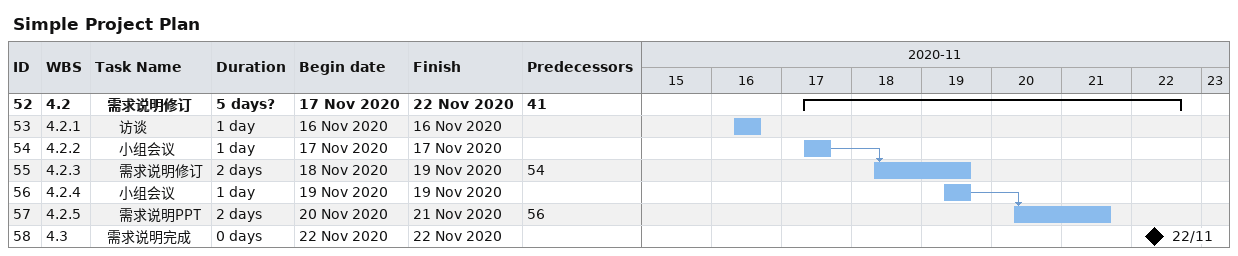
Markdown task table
Simple Project Plan

| ID | WBS | Task | Duration | Start | Finish | Predecessors |
|---|---|---|---|---|---|---|
| 52 | 4.2 | **需求说明修订** | 5d? | 2020-11-17 | 2020-11-22 | 41 |
| 53 | 4.2.1 | 访谈 | 1d | 2020-11-16 | 2020-11-16 |  |
| 54 | 4.2.2 | 小组会议 | 1d | 2020-11-17 | 2020-11-17 |  |
| 55 | 4.2.3 | 需求说明修订 | 2d | 2020-11-18 | 2020-11-19 | 54 |
| 56 | 4.2.4 | 小组会议 | 1d | 2020-11-19 | 2020-11-19 |  |
| 57 | 4.2.5 | 需求说明PPT | 2d | 2020-11-20 | 2020-11-21 | 56 |
| 58 | 4.3 | 需求说明完成 | 0d | 2020-11-22 | 2020-11-22 |  |
